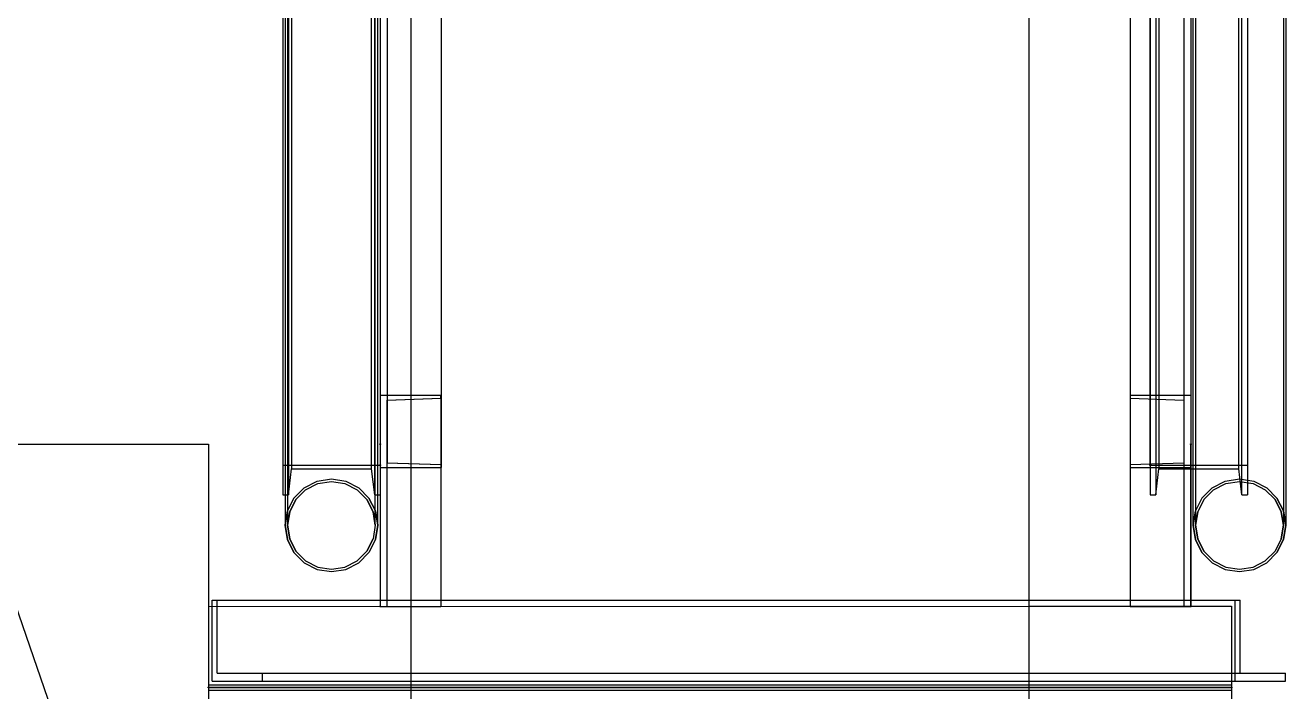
# Model space of a CAD drawing. Header units: millimetres. Extents: x 150209.93 to 150215.05, y 136675.65 to 136679.93.
# Drawn here: x 150213.60494 to 150213.63605, y 136675.97857 to 136675.99501 of the extents above; entities that cross this region are included whole.
import ezdxf

# ---------------------------------------------------------------- set-up
doc = ezdxf.new("R2010")
doc.units = ezdxf.units.MM
doc.header["$LTSCALE"] = 0.25
for name, pattern in [('CENTER', [50.8, 31.75, -6.35, 6.35, -6.35]), ('XKITLINE00', [0]), ('XKITLINE02', [4, 2, -2]), ('XKITLINE03', [6, 3, -1, 1, -1])]:
    doc.linetypes.add(name, pattern=pattern)

# ---------------------------------------------------------------- blocks, each defined once
blk = doc.blocks.new('çatıı')
at = {"color": 8, "linetype": 'CENTER'}
for q in [(23430, 2357.78), (23255, 2114.92)]:
    blk.add_line((23430, 1609.57), q, dxfattribs=at)
at = {"color": 8, "linetype": 'XKITLINE00'}
blk.add_line((23506.2, 2357.78), (23506.2, 1690.92), dxfattribs=at)
at = {"color": 116, "linetype": 'XKITLINE02', "true_color": 0x136734}
for p, q in [((23426.2, 2112.1), (23426.2, 1767.38)), ((23433.7, 2112.1), (23433.7, 1767.38)), ((23427.05, 2111.48), (23427.05, 1767.99)), ((23525.35, 2111.48), (23525.35, 1767.99)), ((23414.46, 2067.35), (23414.46, 1760.27)), ((23414.76, 2067.35), (23414.76, 1760.27)), ((23425.59, 1760.27), (23425.59, 2067.35)), ((23425.89, 1760.27), (23425.89, 2067.35)), ((23526.78, 2067.35), (23526.78, 1760.27)), ((23537.61, 2067.35), (23537.61, 1760.27)), ((23414.2, 1851.22), (23414.2, 1764.03)), ((23415.26, 1850.75), (23415.26, 1767.23)), ((23425.13, 1767.23), (23425.13, 1850.75)), ((23426.2, 1851.22), (23426.2, 1764.03)), ((23522.24, 1850.75), (23522.24, 1767.23)), ((23532.11, 1767.23), (23532.11, 1850.75)), ((23533.18, 1851.22), (23533.18, 1764.03)), ((23414.88, 1847.55), (23414.88, 1764.03)), ((23425.52, 1764.03), (23425.52, 1847.55)), ((23521.86, 1847.55), (23521.86, 1764.03)), ((23532.5, 1764.03), (23532.5, 1847.55)), ((23526.2, 1834.32), (23526.2, 1767.38)), ((23426.18, 1776.33), (23433.68, 1776.33)), ((23426.18, 1776.33), (23426.18, 1750.27)), ((23426.2, 1776.33), (23433.7, 1776.33)), ((23427.03, 1775.71), (23433.68, 1775.95)), ((23427.05, 1775.71), (23433.7, 1775.95)), ((23433.68, 1776.33), (23433.68, 1750.27)), ((23433.68, 1775.95), (23433.68, 1776.33)), ((23518.7, 1776.33), (23526.2, 1776.33)), ((23518.7, 1776.33), (23526.2, 1776.33)), ((23518.7, 1776.33), (23518.7, 1767.38)), ((23518.7, 1775.95), (23525.35, 1775.71)), ((23518.7, 1775.95), (23525.35, 1775.71)), ((23526.2, 1776.33), (23526.2, 1767.23)), ((23427.03, 1775.71), (23427.03, 1750.27)), ((23525.35, 1775.71), (23525.35, 1750.27)), ((23533.18, 1771.62), (23533.18, 1764.03)), ((23414.2, 1767.7), (23426.2, 1767.7)), ((23414.88, 1764.03), (23415.26, 1767.23)), ((23415.26, 1767.23), (23425.13, 1767.23)), ((23425.52, 1764.03), (23425.13, 1767.23)), ((23426.18, 1767.38), (23433.68, 1767.38)), ((23426.2, 1767.38), (23433.7, 1767.38)), ((23427.03, 1767.99), (23433.68, 1767.76)), ((23427.05, 1767.99), (23433.7, 1767.76)), ((23518.7, 1767.76), (23525.35, 1767.99)), ((23518.7, 1767.76), (23525.35, 1767.99)), ((23521.18, 1767.38), (23526.2, 1767.38)), ((23521.18, 1767.38), (23526.2, 1767.38)), ((23526.48, 1767.7), (23533.18, 1767.7)), ((23526.48, 1767.23), (23532.11, 1767.23)), ((23532.5, 1764.03), (23532.11, 1767.23)), ((23416.82, 1764.9), (23418.41, 1765.71)), ((23416.82, 1764.9), (23418.41, 1765.71)), ((23416.99, 1764.66), (23418.5, 1765.42)), ((23416.99, 1764.66), (23418.5, 1765.42)), ((23418.41, 1765.71), (23420.18, 1765.99)), ((23418.41, 1765.71), (23420.18, 1765.99)), ((23418.5, 1765.42), (23420.18, 1765.69)), ((23418.5, 1765.42), (23420.18, 1765.69)), ((23420.18, 1765.99), (23421.94, 1765.71)), ((23420.18, 1765.99), (23421.94, 1765.71)), ((23420.18, 1765.69), (23421.85, 1765.42)), ((23420.18, 1765.69), (23421.85, 1765.42)), ((23421.85, 1765.42), (23423.36, 1764.66)), ((23421.85, 1765.42), (23423.36, 1764.66)), ((23421.94, 1765.71), (23423.54, 1764.9)), ((23421.94, 1765.71), (23423.54, 1764.9)), ((23528.84, 1764.9), (23530.43, 1765.71)), ((23528.84, 1764.9), (23530.43, 1765.71)), ((23529.01, 1764.66), (23530.52, 1765.42)), ((23529.01, 1764.66), (23530.52, 1765.42)), ((23530.43, 1765.71), (23532.19, 1765.99)), ((23530.43, 1765.71), (23532.19, 1765.99)), ((23530.52, 1765.42), (23532.19, 1765.69)), ((23530.52, 1765.42), (23532.19, 1765.69)), ((23532.19, 1765.99), (23533.96, 1765.71)), ((23532.19, 1765.99), (23533.96, 1765.71)), ((23532.19, 1765.69), (23533.87, 1765.42)), ((23532.19, 1765.69), (23533.87, 1765.42)), ((23533.87, 1765.42), (23535.38, 1764.66)), ((23533.87, 1765.42), (23535.38, 1764.66)), ((23533.96, 1765.71), (23535.55, 1764.9)), ((23533.96, 1765.71), (23535.55, 1764.9)), ((23414.2, 1764.03), (23414.88, 1764.03)), ((23414.74, 1762.04), (23415.55, 1763.63)), ((23415.55, 1763.63), (23414.74, 1762.04)), ((23415.55, 1763.63), (23416.82, 1764.9)), ((23416.82, 1764.9), (23415.55, 1763.63)), ((23415.8, 1763.46), (23416.99, 1764.66)), ((23416.99, 1764.66), (23415.8, 1763.46)), ((23424.56, 1763.46), (23423.36, 1764.66)), ((23423.36, 1764.66), (23424.56, 1763.46)), ((23424.8, 1763.63), (23423.54, 1764.9)), ((23423.54, 1764.9), (23424.8, 1763.63)), ((23425.61, 1762.04), (23424.8, 1763.63)), ((23424.8, 1763.63), (23425.61, 1762.04)), ((23425.52, 1764.03), (23426.2, 1764.03)), ((23527.57, 1763.63), (23526.76, 1762.04)), ((23527.57, 1763.63), (23526.76, 1762.04)), ((23527.57, 1763.63), (23528.84, 1764.9)), ((23528.84, 1764.9), (23527.57, 1763.63)), ((23529.01, 1764.66), (23527.81, 1763.46)), ((23529.01, 1764.66), (23527.81, 1763.46)), ((23532.5, 1764.03), (23533.18, 1764.03)), ((23535.38, 1764.66), (23536.58, 1763.46)), ((23535.38, 1764.66), (23536.58, 1763.46)), ((23535.55, 1764.9), (23536.82, 1763.63)), ((23535.55, 1764.9), (23536.82, 1763.63)), ((23537.63, 1762.04), (23536.82, 1763.63)), ((23536.82, 1763.63), (23537.63, 1762.04)), ((23414.46, 1760.27), (23414.74, 1762.04)), ((23414.74, 1762.04), (23414.46, 1760.27)), ((23414.76, 1760.27), (23415.03, 1761.95)), ((23415.03, 1761.95), (23414.76, 1760.27)), ((23415.03, 1761.95), (23415.8, 1763.46)), ((23415.8, 1763.46), (23415.03, 1761.95)), ((23425.33, 1761.95), (23424.56, 1763.46)), ((23424.56, 1763.46), (23425.33, 1761.95)), ((23425.59, 1760.27), (23425.33, 1761.95)), ((23425.33, 1761.95), (23425.59, 1760.27)), ((23425.89, 1760.27), (23425.61, 1762.04)), ((23425.61, 1762.04), (23425.89, 1760.27)), ((23526.48, 1760.27), (23526.76, 1762.04)), ((23526.76, 1762.04), (23526.48, 1760.27)), ((23526.78, 1760.27), (23527.04, 1761.95)), ((23527.04, 1761.95), (23526.78, 1760.27)), ((23527.81, 1763.46), (23527.04, 1761.95)), ((23527.81, 1763.46), (23527.04, 1761.95)), ((23537.34, 1761.95), (23536.58, 1763.46)), ((23536.58, 1763.46), (23537.34, 1761.95)), ((23537.61, 1760.27), (23537.34, 1761.95)), ((23537.34, 1761.95), (23537.61, 1760.27)), ((23537.91, 1760.27), (23537.63, 1762.04)), ((23537.63, 1762.04), (23537.91, 1760.27)), ((23414.74, 1758.51), (23414.46, 1760.27)), ((23414.46, 1760.27), (23414.74, 1758.51)), ((23415.03, 1758.6), (23414.76, 1760.27)), ((23414.76, 1760.27), (23415.03, 1758.6)), ((23425.59, 1760.27), (23425.33, 1758.6)), ((23425.59, 1760.27), (23425.33, 1758.6)), ((23425.61, 1758.51), (23425.89, 1760.27)), ((23425.89, 1760.27), (23425.61, 1758.51)), ((23527.04, 1758.6), (23526.78, 1760.27)), ((23526.78, 1760.27), (23527.04, 1758.6)), ((23537.34, 1758.6), (23537.61, 1760.27)), ((23537.61, 1760.27), (23537.34, 1758.6)), ((23415.55, 1756.92), (23414.74, 1758.51)), ((23414.74, 1758.51), (23415.55, 1756.92)), ((23415.8, 1757.09), (23415.03, 1758.6)), ((23415.03, 1758.6), (23415.8, 1757.09)), ((23424.56, 1757.09), (23425.33, 1758.6)), ((23425.33, 1758.6), (23424.56, 1757.09)), ((23425.61, 1758.51), (23424.8, 1756.92)), ((23425.61, 1758.51), (23424.8, 1756.92)), ((23527.81, 1757.09), (23527.04, 1758.6)), ((23527.04, 1758.6), (23527.81, 1757.09)), ((23537.34, 1758.6), (23536.58, 1757.09)), ((23537.34, 1758.6), (23536.58, 1757.09)), ((23416.82, 1755.65), (23415.55, 1756.92)), ((23415.55, 1756.92), (23416.82, 1755.65)), ((23416.99, 1755.89), (23415.8, 1757.09)), ((23415.8, 1757.09), (23416.99, 1755.89)), ((23416.99, 1755.89), (23418.5, 1755.12)), ((23416.99, 1755.89), (23418.5, 1755.12)), ((23421.85, 1755.12), (23423.36, 1755.89)), ((23421.85, 1755.12), (23423.36, 1755.89)), ((23423.36, 1755.89), (23424.56, 1757.09)), ((23424.56, 1757.09), (23423.36, 1755.89)), ((23423.54, 1755.65), (23424.8, 1756.92)), ((23424.8, 1756.92), (23423.54, 1755.65)), ((23527.81, 1757.09), (23529.01, 1755.89)), ((23527.81, 1757.09), (23529.01, 1755.89)), ((23529.01, 1755.89), (23530.52, 1755.12)), ((23529.01, 1755.89), (23530.52, 1755.12)), ((23533.87, 1755.12), (23535.38, 1755.89)), ((23533.87, 1755.12), (23535.38, 1755.89)), ((23536.58, 1757.09), (23535.38, 1755.89)), ((23536.58, 1757.09), (23535.38, 1755.89)), ((23416.82, 1755.65), (23418.41, 1754.84)), ((23416.82, 1755.65), (23418.41, 1754.84)), ((23418.41, 1754.84), (23420.18, 1754.56)), ((23418.41, 1754.84), (23420.18, 1754.56)), ((23418.5, 1755.12), (23420.18, 1754.86)), ((23418.5, 1755.12), (23420.18, 1754.86)), ((23420.18, 1754.86), (23421.85, 1755.12)), ((23420.18, 1754.86), (23421.85, 1755.12)), ((23420.18, 1754.56), (23421.94, 1754.84)), ((23420.18, 1754.56), (23421.94, 1754.84)), ((23421.94, 1754.84), (23423.54, 1755.65)), ((23421.94, 1754.84), (23423.54, 1755.65)), ((23530.52, 1755.12), (23532.19, 1754.86)), ((23530.52, 1755.12), (23532.19, 1754.86)), ((23532.19, 1754.86), (23533.87, 1755.12)), ((23532.19, 1754.86), (23533.87, 1755.12)), ((23405, 1750.27), (23506.2, 1750.28)), ((23405, 1750.27), (23405, 1730.27)), ((23405.46, 1741.03), (23405.46, 1751.03)), ((23405.46, 1751.03), (23506.2, 1751.03)), ((23406.08, 1742.03), (23406.08, 1751.03)), ((23426.18, 1750.27), (23433.68, 1750.27)), ((23518.7, 1751.03), (23531.66, 1751.03)), ((23406.08, 1742.03), (23532.28, 1742.03)), ((23411.67, 1741.03), (23411.67, 1742.03)), ((23405, 1740.6), (23531.2, 1740.6)), ((23405.46, 1741.03), (23531.2, 1741.03)), ((23405, 1739.95), (23531.2, 1739.95))]:
    blk.add_line(p, q, dxfattribs=at)
at = {"color": 7, "linetype": 'XKITLINE00'}
for p, q in [((23518.7, 2103.15), (23518.7, 1767.38)), ((23526.48, 1760.27), (23526.48, 2067.29)), ((23521.18, 1827.35), (23521.18, 1767.7)), ((23537.91, 1828.5), (23537.91, 1760.27)), ((23518.7, 1767.38), (23521.18, 1767.38)), ((23518.7, 1767.38), (23521.18, 1767.38)), ((23518.7, 1767.38), (23518.7, 1750.27)), ((23521.18, 1767.7), (23521.18, 1764.03)), ((23521.18, 1767.7), (23526.48, 1767.7)), ((23521.86, 1764.03), (23522.24, 1767.23)), ((23522.24, 1767.23), (23526.48, 1767.23)), ((23526.2, 1767.23), (23526.2, 1750.27)), ((23521.18, 1764.03), (23521.86, 1764.03)), ((23526.76, 1758.51), (23526.48, 1760.27)), ((23526.48, 1760.27), (23526.76, 1758.51)), ((23537.63, 1758.51), (23537.91, 1760.27)), ((23537.91, 1760.27), (23537.63, 1758.51)), ((23527.57, 1756.92), (23526.76, 1758.51)), ((23526.76, 1758.51), (23527.57, 1756.92)), ((23536.82, 1756.92), (23537.63, 1758.51)), ((23537.63, 1758.51), (23536.82, 1756.92)), ((23527.57, 1756.92), (23528.84, 1755.65)), ((23527.57, 1756.92), (23528.84, 1755.65)), ((23535.55, 1755.65), (23536.82, 1756.92)), ((23536.82, 1756.92), (23535.55, 1755.65)), ((23528.84, 1755.65), (23530.43, 1754.84)), ((23528.84, 1755.65), (23530.43, 1754.84)), ((23530.43, 1754.84), (23532.19, 1754.56)), ((23530.43, 1754.84), (23532.19, 1754.56)), ((23532.19, 1754.56), (23533.96, 1754.84)), ((23532.19, 1754.56), (23533.96, 1754.84)), ((23533.96, 1754.84), (23535.55, 1755.65)), ((23533.96, 1754.84), (23535.55, 1755.65)), ((23506.2, 1751.03), (23518.7, 1751.03)), ((23506.2, 1750.28), (23531.2, 1750.28)), ((23518.7, 1750.27), (23526.2, 1750.27)), ((23526.2, 1751.03), (23532.28, 1751.03)), ((23531.2, 1750.28), (23531.2, 1730.28)), ((23531.66, 1741.03), (23531.66, 1751.03)), ((23532.28, 1742.03), (23532.28, 1751.03)), ((23532.28, 1742.03), (23537.87, 1742.03)), ((23537.87, 1741.03), (23537.87, 1742.03)), ((23531.2, 1741.03), (23537.87, 1741.03))]:
    blk.add_line(p, q, dxfattribs=at)
at = {"color": 1, "linetype": 'XKITLINE03'}
for p, q in [((23426.2, 1851.22), (23426.2, 1767.7)), ((23521.18, 1767.7), (23521.18, 1851.22)), ((23426.18, 1770.27), (23426.18, 1750.27)), ((23526.2, 1750.27), (23526.2, 1770.27)), ((23405, 1740.27), (23531.2, 1740.28)), ((23531.2, 1740.28), (23405, 1740.28)), ((23531.2, 1740.28), (23405, 1740.28))]:
    blk.add_line(p, q, dxfattribs=at)
at = {"color": 5, "linetype": 'XKITLINE00'}
for p, q in [((23325, 1770.27), (23405, 1770.27)), ((23405, 1770.27), (23405, 1435.73))]:
    blk.add_line(p, q, dxfattribs=at)
at = {"color": 1, "linetype": 'XKITLINE00'}
for centre in [(23426.18, 1770.27), (23526.2, 1770.27), (23426.2, 1767.7), (23521.18, 1767.7), (23426.18, 1750.27), (23526.2, 1750.27), (23405, 1740.28), (23405, 1740.28), (23405, 1740.27), (23531.2, 1740.28), (23531.2, 1740.28), (23531.2, 1740.28)]:
    blk.add_circle(centre, 0.05, dxfattribs=at)

msp = doc.modelspace()

# ---------------------------------------------------------------- block references
at = {"xscale": 0.0002000170049888334, "yscale": 0.0002000170049888334, "zscale": 0.0002000170049888334}
msp.add_blockref('çatıı', (150208.928067, 136675.630592), dxfattribs=at)

doc.saveas('drawing.dxf')
